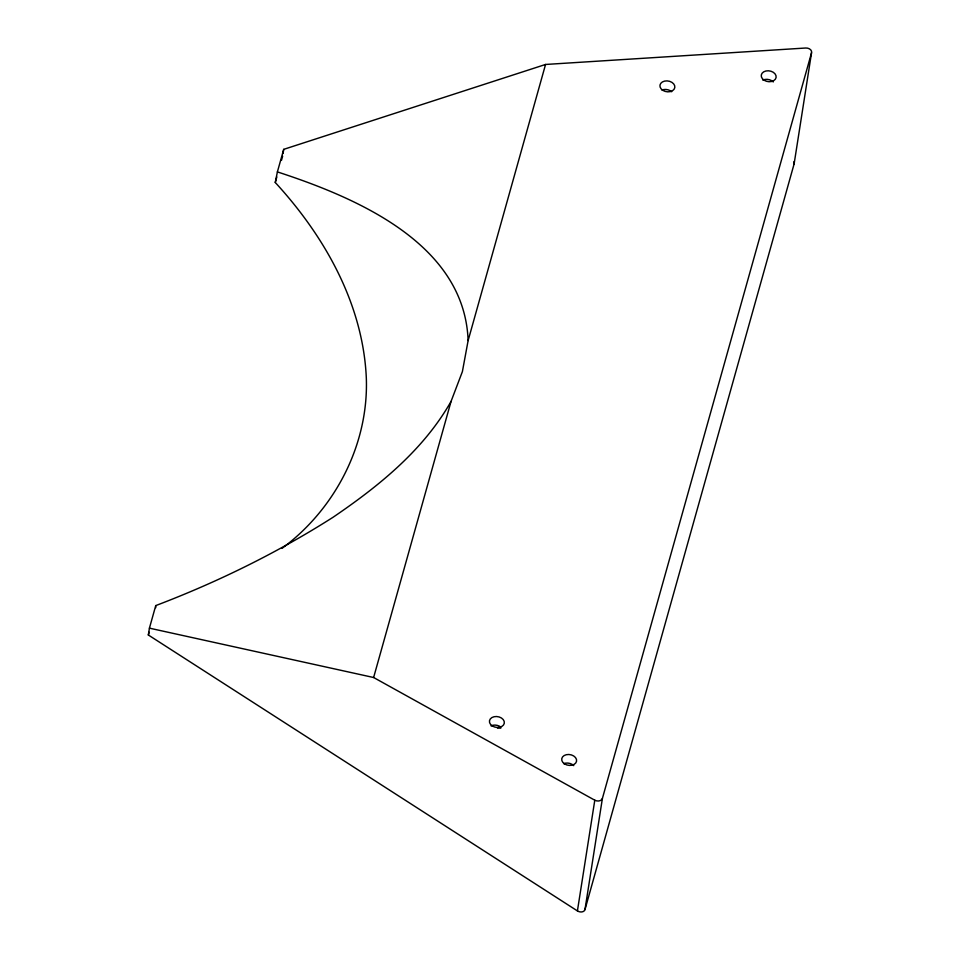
<?xml version="1.0" encoding="UTF-8"?>
<svg xmlns="http://www.w3.org/2000/svg" width="960" height="960" viewBox="0 0 960 960"><rect width="100%" height="100%" fill="white"/><g stroke="black" fill="none" stroke-linecap="round" stroke-linejoin="round"><path stroke-width="1.44" d="M155.736 607.68L155.748 605.592C217.56 582.084 277.236 552.792 333.048 517.272C378.768 486.156 423.396 450.228 451.056 401.4L462.396 371.604L468.12 340.584C464.58 243.624 356.172 197.592 277.392 171.9L283.716 149.352L545.556 64.464L805.752 48.012A5.004 3.612 8.9 0 1 811.548 52.728L794.112 163.944L584.964 909.66A5.028 3.636 17.6 0 1 577.428 910.92M811.548 52.728L602.4 798.444A5.004 3.612 8.9 0 1 594.792 800.208L577.416 910.92L148.344 635.004L149.424 628.152L155.748 605.592M283.068 153.468L283.716 149.352M584.964 909.66L602.4 798.444M281.988 548.388C335.148 509.172 368.844 444.288 366.312 377.796C362.952 303.78 324.468 236.016 275.268 182.496L277.392 171.9M148.344 635.004L149.124 632.244M275.268 182.496L276.816 176.964M281.472 160.356L282.636 156.204M594.792 800.208L373.62 677.508L451.056 401.4M468.12 340.584L545.556 64.464M497.448 728.076L500.82 728.16M149.424 628.152L373.62 677.508M563.676 763.668A7.512 5.424 8.9 0 1 573.744 765.636M491.016 725.88A7.512 5.424 8.9 0 1 500.832 727.092M762.816 80.136A7.512 5.424 8.9 0 1 773.28 81.936M661.908 90.072A7.512 5.424 8.9 0 1 671.676 91.74M793.848 161.772A5.028 3.636 17.6 0 1 794.124 163.944M564.6 763.932A7.512 5.424 8.9 0 0 576.552 761.22A7.512 5.424 8.9 0 0 566.304 754.704A7.512 5.424 8.9 0 0 564.6 763.932M492.336 725.976A7.512 5.424 8.9 0 0 504.288 723.264A7.512 5.424 8.9 0 0 494.04 716.736A7.512 5.424 8.9 0 0 492.336 725.976M764.136 80.232A7.512 5.424 8.9 0 0 776.1 77.52A7.512 5.424 8.9 0 0 765.852 71.004A7.512 5.424 8.9 0 0 764.136 80.232M662.832 90.348A7.512 5.424 8.9 0 0 674.796 87.636A7.512 5.424 8.9 0 0 664.548 81.108A7.512 5.424 8.9 0 0 662.832 90.348"/></g></svg>
